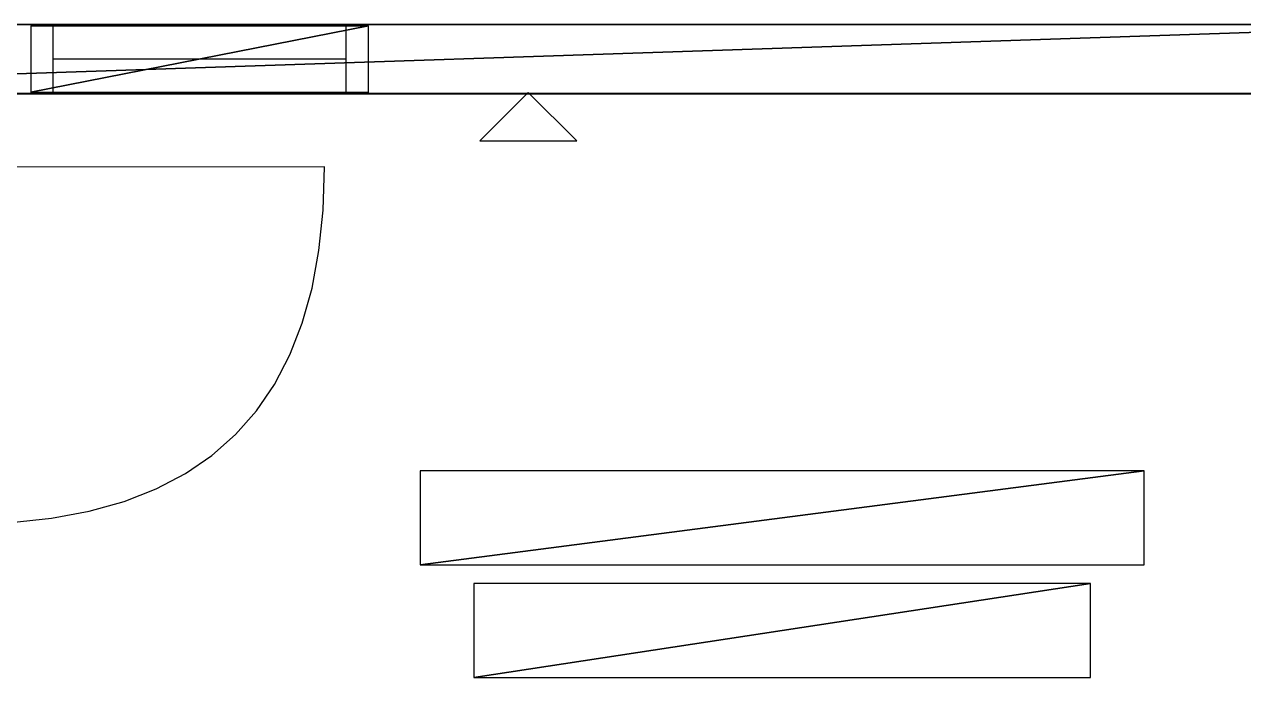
# Model space of a CAD drawing. Header units: millimetres. Extents: x 245 to 2830, y 44 to 1976.
# Drawn here: x 2112.5 to 2383.1, y 1357.3 to 1502.1 of the extents above; entities that cross this region are included whole.
import ezdxf

# ---------------------------------------------------------------- set-up
doc = ezdxf.new("R2010")
doc.units = ezdxf.units.MM
doc.layers.add('FloorPlan-page-1', color=7, linetype='Continuous')

msp = doc.modelspace()

# ---------------------------------------------------------------- linework, layer by layer
at = {"layer": 'FloorPlan-page-1', "color": 7, "true_color": 0x000000}
for p, q in [((1993.72, 1502.13), (2437.26, 1502.13)), ((2188.88, 1501.74), (2114.01, 1501.74)), ((2114.01, 1501.74), (2114.01, 1487.05)), ((2188.88, 1501.74), (2114.01, 1501.74)), ((2114.01, 1501.74), (2114.01, 1487.05)), ((2118.85, 1501.74), (2118.85, 1487.05)), ((2183.9, 1501.74), (2183.9, 1487.05)), ((2188.88, 1487.05), (2188.88, 1501.74)), ((2188.88, 1487.05), (2188.88, 1501.74)), ((2183.9, 1494.41), (2118.85, 1494.41)), ((2421.91, 1486.8), (1978.4, 1486.8)), ((2114.01, 1487.05), (2188.88, 1487.05)), ((2114.01, 1487.05), (2188.88, 1487.05)), ((2179.14, 1470.52), (2100.01, 1470.49)), ((2178.85, 1460.95), (2179.14, 1470.52)), ((2177.9, 1451.99), (2178.85, 1460.95)), ((2176.37, 1443.63), (2177.9, 1451.99)), ((2174.19, 1435.9), (2176.37, 1443.63)), ((2171.43, 1428.81), (2174.19, 1435.9)), ((2168.01, 1422.3), (2171.43, 1428.81)), ((2164.01, 1416.44), (2168.01, 1422.3)), ((2159.39, 1411.17), (2164.01, 1416.44)), ((2154.12, 1406.53), (2159.39, 1411.17)), ((2148.26, 1402.52), (2154.12, 1406.53)), ((2141.76, 1399.12), (2148.26, 1402.52)), ((2134.66, 1396.33), (2141.76, 1399.12)), ((2126.92, 1394.16), (2134.66, 1396.33)), ((2118.59, 1392.64), (2126.92, 1394.16)), ((2109.61, 1391.69), (2118.59, 1392.64))]:
    msp.add_line(p, q, dxfattribs=at)
for points in [[(2437.27, 1502.09, -0.05), (1993.74, 1502.09, -0.05), (1978.39, 1486.76, -0.05)], [(2437.27, 1502.09, -0.05), (1978.39, 1486.76, -0.05), (2421.92, 1486.76, -0.05)], [(2224.34, 1487.04, -0.05), (2213.61, 1476.3, -0.05), (2235.11, 1476.3, -0.05)]]:
    msp.add_3dface(points, dxfattribs=at)
at = {"layer": 'FloorPlan-page-1', "color": 7, "true_color": 0xf0f0ff}
for points in [[(2114.01, 1487.09, -0.05), (2188.88, 1487.09, -0.05), (2188.88, 1501.79, -0.05)], [(2188.88, 1501.79, -0.05), (2114.01, 1501.79, -0.05), (2114.01, 1487.09, -0.05)], [(2114.01, 1487.09, -0.05), (2188.88, 1487.09, -0.05), (2188.88, 1501.79, -0.05)], [(2188.88, 1501.79, -0.05), (2114.01, 1501.79, -0.05), (2114.01, 1487.09, -0.05)]]:
    msp.add_3dface(points, dxfattribs=at)
at = {"layer": 'FloorPlan-page-1', "color": 7, "true_color": 0xffffff}
for points in [[(2200.36, 1382.27, 0.05), (2361.01, 1382.27, 0.05), (2361.01, 1403.09, 0.05)], [(2200.36, 1382.27, 0.05), (2361.01, 1403.09, 0.05), (2200.36, 1403.09, 0.05)], [(2212.3, 1357.26, 0.05), (2349.11, 1357.26, 0.05), (2349.11, 1378.11, 0.05)], [(2212.3, 1357.26, 0.05), (2349.11, 1378.11, 0.05), (2212.3, 1378.11, 0.05)]]:
    msp.add_3dface(points, dxfattribs=at)

doc.saveas('drawing.dxf')
